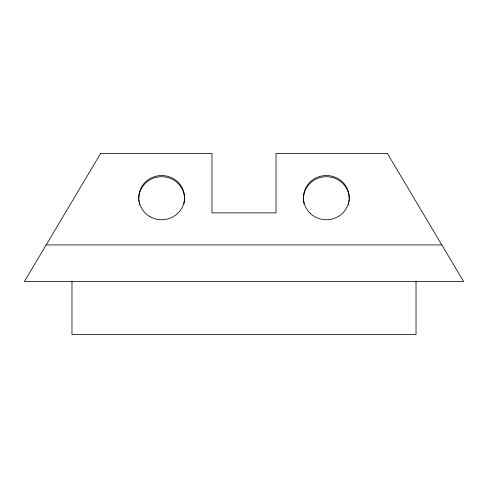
<?xml version="1.0" encoding="UTF-8"?>
<svg xmlns="http://www.w3.org/2000/svg" width="488" height="488" viewBox="0 0 488 488"><rect width="100%" height="100%" fill="white"/><g stroke="black" fill="none" stroke-linecap="round" stroke-linejoin="round"><path stroke-width="0.73" d="M46.183 244.915L441.817 244.915M416.02 281.515L416.02 334.585L71.98 334.585L71.98 281.515M139.556 204.533A22.875 22.113 0 0 1 139.214 203.13M138.97 201.696A22.875 22.113 0 0 1 138.787 199.525M138.787 198.091A22.875 22.113 0 0 1 164.633 176.888A22.875 22.113 0 0 1 183.927 203.831M349.213 199.525A22.875 22.113 0 0 1 349.03 201.696M348.786 203.13A22.875 22.113 0 0 1 348.444 204.533M304.073 203.831A22.875 22.113 0 0 1 323.367 176.888A22.875 22.113 0 0 1 349.213 198.091M100.65 153.415L24.4 281.515L463.6 281.515L387.35 153.415L276.025 153.415L276.025 212.89L211.975 212.89L211.975 153.415L100.65 153.415M310.173 213.268A22.875 22.113 0 0 0 348.444 203.356A22.875 22.113 0 0 0 320.427 176.278A22.875 22.113 0 0 0 310.173 213.268M150.213 216.782A22.875 22.113 0 0 0 184.525 197.634A22.875 22.113 0 0 0 150.213 178.486A22.875 22.113 0 0 0 150.213 216.782"/></g></svg>
